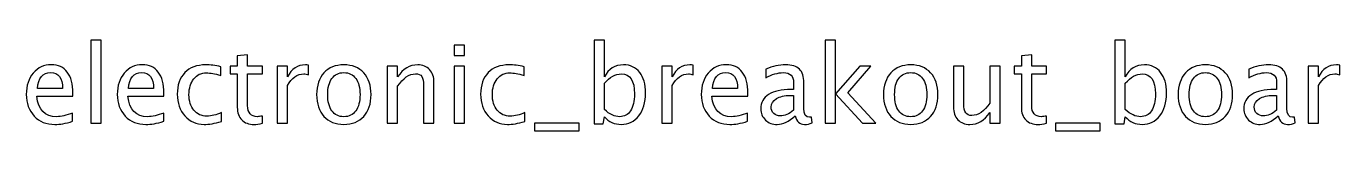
# Model space of a CAD drawing. Header units: centimetres. Extents: x -55 to 43, y -73 to 74.
# Drawn here: x -33.38 to -17.88, y 32.55 to 33.62 of the extents above; entities that cross this region are included whole.
import ezdxf

# ---------------------------------------------------------------- set-up
doc = ezdxf.new("R2010")
doc.units = ezdxf.units.CM
doc.header["$MEASUREMENT"] = 0
doc.layers.add('Layer 1', color=7, linetype='Continuous')

msp = doc.modelspace()

# ---------------------------------------------------------------- linework, layer by layer
at = {"layer": 'Layer 1'}
for points, knots in [([(-32.61898, 32.63997), (-32.61898, 32.63997), (-32.61898, 33.61914), (-32.61898, 33.61914), (-32.61898, 33.61914), (-32.61898, 33.61914), (-32.49706, 33.61914), (-32.49706, 33.61914), (-32.49706, 33.61914), (-32.49706, 33.61914), (-32.49706, 32.63997), (-32.49706, 32.63997), (-32.49706, 32.63997), (-32.49706, 32.63997), (-32.61898, 32.63997), (-32.61898, 32.63997)], [0, 0, 0, 0, 0.2, 0.2, 0.2, 0.2, 0.4, 0.4, 0.4, 0.4, 0.6, 0.6, 0.6, 0.6, 1, 1, 1, 1]), ([(-28.33083, 33.43626), (-28.33083, 33.43626), (-28.33083, 33.55818), (-28.33083, 33.55818), (-28.33083, 33.55818), (-28.33083, 33.55818), (-28.20891, 33.55818), (-28.20891, 33.55818), (-28.20891, 33.55818), (-28.20891, 33.55818), (-28.20891, 33.43626), (-28.20891, 33.43626), (-28.20891, 33.43626), (-28.20891, 33.43626), (-28.33083, 33.43626), (-28.33083, 33.43626)], [0, 0, 0, 0, 0.2, 0.2, 0.2, 0.2, 0.4, 0.4, 0.4, 0.4, 0.6, 0.6, 0.6, 0.6, 1, 1, 1, 1]), ([(-26.67835, 32.63235), (-26.67835, 32.63235), (-26.67835, 33.61914), (-26.67835, 33.61914), (-26.67835, 33.61914), (-26.67835, 33.61914), (-26.55643, 33.61914), (-26.55643, 33.61914), (-26.55643, 33.61914), (-26.55643, 33.61914), (-26.55643, 33.18586), (-26.55643, 33.18586), (-26.55643, 33.18586), (-26.50648, 33.28005), (-26.43133, 33.32704), (-26.33122, 33.32704), (-26.33122, 33.32704), (-26.25015, 33.32704), (-26.18644, 33.29762), (-26.13987, 33.23856), (-26.13987, 33.23856), (-26.0933, 33.17951), (-26.07002, 33.09886), (-26.07002, 32.99663), (-26.07002, 32.99663), (-26.07002, 32.88529), (-26.09648, 32.79533), (-26.14918, 32.72718), (-26.14918, 32.72718), (-26.20189, 32.65881), (-26.27131, 32.62473), (-26.35725, 32.62473), (-26.35725, 32.62473), (-26.43705, 32.62473), (-26.50351, 32.65521), (-26.55643, 32.71638), (-26.55643, 32.71638), (-26.55643, 32.71638), (-26.57125, 32.63235), (-26.57125, 32.63235), (-26.57125, 32.63235), (-26.57125, 32.63235), (-26.67835, 32.63235), (-26.67835, 32.63235)], [0, 0, 0, 0, 0.08333333, 0.08333333, 0.08333333, 0.08333333, 0.16666667, 0.16666667, 0.16666667, 0.16666667, 0.25, 0.25, 0.25, 0.25, 0.33333333, 0.33333333, 0.33333333, 0.33333333, 0.41666667, 0.41666667, 0.41666667, 0.41666667, 0.5, 0.5, 0.5, 0.5, 0.58333333, 0.58333333, 0.58333333, 0.58333333, 0.66666667, 0.66666667, 0.66666667, 0.66666667, 0.75, 0.75, 0.75, 0.75, 0.83333333, 0.83333333, 0.83333333, 0.83333333, 1, 1, 1, 1]), ([(-23.95061, 32.63997), (-23.95061, 32.63997), (-23.95061, 33.61914), (-23.95061, 33.61914), (-23.95061, 33.61914), (-23.95061, 33.61914), (-23.82869, 33.61914), (-23.82869, 33.61914), (-23.82869, 33.61914), (-23.82869, 33.61914), (-23.82869, 32.98647), (-23.82869, 32.98647), (-23.82869, 32.98647), (-23.82869, 32.98647), (-23.54294, 33.31307), (-23.54294, 33.31307), (-23.54294, 33.31307), (-23.54294, 33.31307), (-23.41128, 33.31307), (-23.41128, 33.31307), (-23.41128, 33.31307), (-23.41128, 33.31307), (-23.68433, 32.99896), (-23.68433, 32.99896), (-23.68433, 32.99896), (-23.68433, 32.99896), (-23.35413, 32.63997), (-23.35413, 32.63997), (-23.35413, 32.63997), (-23.35413, 32.63997), (-23.51119, 32.63997), (-23.51119, 32.63997), (-23.51119, 32.63997), (-23.51119, 32.63997), (-23.82869, 32.9852), (-23.82869, 32.9852), (-23.82869, 32.9852), (-23.82869, 32.9852), (-23.82869, 32.63997), (-23.82869, 32.63997), (-23.82869, 32.63997), (-23.82869, 32.63997), (-23.95061, 32.63997), (-23.95061, 32.63997)], [0, 0, 0, 0, 0.08333333, 0.08333333, 0.08333333, 0.08333333, 0.16666667, 0.16666667, 0.16666667, 0.16666667, 0.25, 0.25, 0.25, 0.25, 0.33333333, 0.33333333, 0.33333333, 0.33333333, 0.41666667, 0.41666667, 0.41666667, 0.41666667, 0.5, 0.5, 0.5, 0.5, 0.58333333, 0.58333333, 0.58333333, 0.58333333, 0.66666667, 0.66666667, 0.66666667, 0.66666667, 0.75, 0.75, 0.75, 0.75, 0.83333333, 0.83333333, 0.83333333, 0.83333333, 1, 1, 1, 1]), ([(-20.52986, 32.63235), (-20.52986, 32.63235), (-20.52986, 33.61914), (-20.52986, 33.61914), (-20.52986, 33.61914), (-20.52986, 33.61914), (-20.40794, 33.61914), (-20.40794, 33.61914), (-20.40794, 33.61914), (-20.40794, 33.61914), (-20.40794, 33.18586), (-20.40794, 33.18586), (-20.40794, 33.18586), (-20.35799, 33.28005), (-20.28284, 33.32704), (-20.18273, 33.32704), (-20.18273, 33.32704), (-20.10166, 33.32704), (-20.03795, 33.29762), (-19.99138, 33.23856), (-19.99138, 33.23856), (-19.94481, 33.17951), (-19.92153, 33.09886), (-19.92153, 32.99663), (-19.92153, 32.99663), (-19.92153, 32.88529), (-19.94799, 32.79533), (-20.00069, 32.72718), (-20.00069, 32.72718), (-20.0534, 32.65881), (-20.12282, 32.62473), (-20.20876, 32.62473), (-20.20876, 32.62473), (-20.28856, 32.62473), (-20.35502, 32.65521), (-20.40794, 32.71638), (-20.40794, 32.71638), (-20.40794, 32.71638), (-20.42276, 32.63235), (-20.42276, 32.63235), (-20.42276, 32.63235), (-20.42276, 32.63235), (-20.52986, 32.63235), (-20.52986, 32.63235)], [0, 0, 0, 0, 0.08333333, 0.08333333, 0.08333333, 0.08333333, 0.16666667, 0.16666667, 0.16666667, 0.16666667, 0.25, 0.25, 0.25, 0.25, 0.33333333, 0.33333333, 0.33333333, 0.33333333, 0.41666667, 0.41666667, 0.41666667, 0.41666667, 0.5, 0.5, 0.5, 0.5, 0.58333333, 0.58333333, 0.58333333, 0.58333333, 0.66666667, 0.66666667, 0.66666667, 0.66666667, 0.75, 0.75, 0.75, 0.75, 0.83333333, 0.83333333, 0.83333333, 0.83333333, 1, 1, 1, 1]), ([(-30.59291, 32.64018), (-30.63059, 32.62981), (-30.66339, 32.62473), (-30.69112, 32.62473), (-30.69112, 32.62473), (-30.75335, 32.62473), (-30.80182, 32.64251), (-30.83654, 32.67807), (-30.83654, 32.67807), (-30.87146, 32.71363), (-30.88882, 32.76295), (-30.88882, 32.82624), (-30.88882, 32.82624), (-30.88882, 32.82624), (-30.88882, 33.22163), (-30.88882, 33.22163), (-30.88882, 33.22163), (-30.88882, 33.22163), (-30.97306, 33.22163), (-30.97306, 33.22163), (-30.97306, 33.22163), (-30.97306, 33.22163), (-30.97306, 33.31307), (-30.97306, 33.31307), (-30.97306, 33.31307), (-30.97306, 33.31307), (-30.88882, 33.31307), (-30.88882, 33.31307), (-30.88882, 33.31307), (-30.88882, 33.31307), (-30.88882, 33.43478), (-30.88882, 33.43478), (-30.88882, 33.43478), (-30.88882, 33.43478), (-30.7669, 33.44642), (-30.7669, 33.44642), (-30.7669, 33.44642), (-30.7669, 33.44642), (-30.7669, 33.31307), (-30.7669, 33.31307), (-30.7669, 33.31307), (-30.7669, 33.31307), (-30.59037, 33.31307), (-30.59037, 33.31307), (-30.59037, 33.31307), (-30.59037, 33.31307), (-30.59037, 33.22163), (-30.59037, 33.22163), (-30.59037, 33.22163), (-30.59037, 33.22163), (-30.7669, 33.22163), (-30.7669, 33.22163), (-30.7669, 33.22163), (-30.7669, 33.22163), (-30.7669, 32.84825), (-30.7669, 32.84825), (-30.7669, 32.84825), (-30.7669, 32.7602), (-30.72859, 32.71617), (-30.65218, 32.71617), (-30.65218, 32.71617), (-30.63588, 32.71617), (-30.61619, 32.71892), (-30.59291, 32.72421), (-30.59291, 32.72421), (-30.59291, 32.72421), (-30.59291, 32.64018), (-30.59291, 32.64018)], [0, 0, 0, 0, 0.05555556, 0.05555556, 0.05555556, 0.05555556, 0.11111111, 0.11111111, 0.11111111, 0.11111111, 0.16666667, 0.16666667, 0.16666667, 0.16666667, 0.22222222, 0.22222222, 0.22222222, 0.22222222, 0.27777778, 0.27777778, 0.27777778, 0.27777778, 0.33333333, 0.33333333, 0.33333333, 0.33333333, 0.38888889, 0.38888889, 0.38888889, 0.38888889, 0.44444444, 0.44444444, 0.44444444, 0.44444444, 0.5, 0.5, 0.5, 0.5, 0.55555556, 0.55555556, 0.55555556, 0.55555556, 0.61111111, 0.61111111, 0.61111111, 0.61111111, 0.66666667, 0.66666667, 0.66666667, 0.66666667, 0.72222222, 0.72222222, 0.72222222, 0.72222222, 0.77777778, 0.77777778, 0.77777778, 0.77777778, 0.83333333, 0.83333333, 0.83333333, 0.83333333, 0.88888889, 0.88888889, 0.88888889, 0.88888889, 1, 1, 1, 1]), ([(-21.33885, 32.64018), (-21.37653, 32.62981), (-21.40933, 32.62473), (-21.43706, 32.62473), (-21.43706, 32.62473), (-21.49929, 32.62473), (-21.54776, 32.64251), (-21.58248, 32.67807), (-21.58248, 32.67807), (-21.6174, 32.71363), (-21.63476, 32.76295), (-21.63476, 32.82624), (-21.63476, 32.82624), (-21.63476, 32.82624), (-21.63476, 33.22163), (-21.63476, 33.22163), (-21.63476, 33.22163), (-21.63476, 33.22163), (-21.719, 33.22163), (-21.719, 33.22163), (-21.719, 33.22163), (-21.719, 33.22163), (-21.719, 33.31307), (-21.719, 33.31307), (-21.719, 33.31307), (-21.719, 33.31307), (-21.63476, 33.31307), (-21.63476, 33.31307), (-21.63476, 33.31307), (-21.63476, 33.31307), (-21.63476, 33.43478), (-21.63476, 33.43478), (-21.63476, 33.43478), (-21.63476, 33.43478), (-21.51284, 33.44642), (-21.51284, 33.44642), (-21.51284, 33.44642), (-21.51284, 33.44642), (-21.51284, 33.31307), (-21.51284, 33.31307), (-21.51284, 33.31307), (-21.51284, 33.31307), (-21.33631, 33.31307), (-21.33631, 33.31307), (-21.33631, 33.31307), (-21.33631, 33.31307), (-21.33631, 33.22163), (-21.33631, 33.22163), (-21.33631, 33.22163), (-21.33631, 33.22163), (-21.51284, 33.22163), (-21.51284, 33.22163), (-21.51284, 33.22163), (-21.51284, 33.22163), (-21.51284, 32.84825), (-21.51284, 32.84825), (-21.51284, 32.84825), (-21.51284, 32.7602), (-21.47453, 32.71617), (-21.39812, 32.71617), (-21.39812, 32.71617), (-21.38182, 32.71617), (-21.36213, 32.71892), (-21.33885, 32.72421), (-21.33885, 32.72421), (-21.33885, 32.72421), (-21.33885, 32.64018), (-21.33885, 32.64018)], [0, 0, 0, 0, 0.05555556, 0.05555556, 0.05555556, 0.05555556, 0.11111111, 0.11111111, 0.11111111, 0.11111111, 0.16666667, 0.16666667, 0.16666667, 0.16666667, 0.22222222, 0.22222222, 0.22222222, 0.22222222, 0.27777778, 0.27777778, 0.27777778, 0.27777778, 0.33333333, 0.33333333, 0.33333333, 0.33333333, 0.38888889, 0.38888889, 0.38888889, 0.38888889, 0.44444444, 0.44444444, 0.44444444, 0.44444444, 0.5, 0.5, 0.5, 0.5, 0.55555556, 0.55555556, 0.55555556, 0.55555556, 0.61111111, 0.61111111, 0.61111111, 0.61111111, 0.66666667, 0.66666667, 0.66666667, 0.66666667, 0.72222222, 0.72222222, 0.72222222, 0.72222222, 0.77777778, 0.77777778, 0.77777778, 0.77777778, 0.83333333, 0.83333333, 0.83333333, 0.83333333, 0.88888889, 0.88888889, 0.88888889, 0.88888889, 1, 1, 1, 1]), ([(-32.83255, 32.66156), (-32.91446, 32.63701), (-32.98453, 32.62473), (-33.04295, 32.62473), (-33.04295, 32.62473), (-33.14264, 32.62473), (-33.22371, 32.65775), (-33.28615, 32.72358), (-33.28615, 32.72358), (-33.34859, 32.78941), (-33.37992, 32.87471), (-33.37992, 32.9797), (-33.37992, 32.9797), (-33.37992, 33.08151), (-33.3524, 33.16512), (-33.29716, 33.23052), (-33.29716, 33.23052), (-33.24191, 33.29571), (-33.17122, 33.32831), (-33.08507, 33.32831), (-33.08507, 33.32831), (-33.00358, 33.32831), (-32.9405, 33.29931), (-32.89605, 33.24132), (-32.89605, 33.24132), (-32.8516, 33.18332), (-32.82937, 33.10119), (-32.82937, 32.99472), (-32.82937, 32.99472), (-32.82937, 32.99472), (-32.83001, 32.95747), (-32.83001, 32.95747), (-32.83001, 32.95747), (-32.83001, 32.95747), (-33.25546, 32.95747), (-33.25546, 32.95747), (-33.25546, 32.95747), (-33.23768, 32.7966), (-33.15915, 32.71617), (-33.02009, 32.71617), (-33.02009, 32.71617), (-32.96907, 32.71617), (-32.90663, 32.73056), (-32.83255, 32.75935), (-32.83255, 32.75935), (-32.83255, 32.75935), (-32.83255, 32.66156), (-32.83255, 32.66156)], [0, 0, 0, 0, 0.07692308, 0.07692308, 0.07692308, 0.07692308, 0.15384615, 0.15384615, 0.15384615, 0.15384615, 0.23076923, 0.23076923, 0.23076923, 0.23076923, 0.30769231, 0.30769231, 0.30769231, 0.30769231, 0.38461538, 0.38461538, 0.38461538, 0.38461538, 0.46153846, 0.46153846, 0.46153846, 0.46153846, 0.53846154, 0.53846154, 0.53846154, 0.53846154, 0.61538462, 0.61538462, 0.61538462, 0.61538462, 0.69230769, 0.69230769, 0.69230769, 0.69230769, 0.76923077, 0.76923077, 0.76923077, 0.76923077, 0.84615385, 0.84615385, 0.84615385, 0.84615385, 1, 1, 1, 1]), ([(-33.24911, 33.04891), (-33.24911, 33.04891), (-32.95193, 33.04891), (-32.95193, 33.04891), (-32.95193, 33.04891), (-32.95193, 33.17422), (-32.99871, 33.23687), (-33.09205, 33.23687), (-33.09205, 33.23687), (-33.18603, 33.23687), (-33.23831, 33.17422), (-33.24911, 33.04891)], [0, 0, 0, 0, 0.25, 0.25, 0.25, 0.25, 0.5, 0.5, 0.5, 0.5, 1, 1, 1, 1]), ([(-31.75792, 32.66156), (-31.83983, 32.63701), (-31.9099, 32.62473), (-31.96832, 32.62473), (-31.96832, 32.62473), (-32.06801, 32.62473), (-32.14908, 32.65775), (-32.21152, 32.72358), (-32.21152, 32.72358), (-32.27396, 32.78941), (-32.30529, 32.87471), (-32.30529, 32.9797), (-32.30529, 32.9797), (-32.30529, 33.08151), (-32.27777, 33.16512), (-32.22253, 33.23052), (-32.22253, 33.23052), (-32.16728, 33.29571), (-32.09659, 33.32831), (-32.01044, 33.32831), (-32.01044, 33.32831), (-31.92895, 33.32831), (-31.86587, 33.29931), (-31.82142, 33.24132), (-31.82142, 33.24132), (-31.77697, 33.18332), (-31.75474, 33.10119), (-31.75474, 32.99472), (-31.75474, 32.99472), (-31.75474, 32.99472), (-31.75538, 32.95747), (-31.75538, 32.95747), (-31.75538, 32.95747), (-31.75538, 32.95747), (-32.18083, 32.95747), (-32.18083, 32.95747), (-32.18083, 32.95747), (-32.16305, 32.7966), (-32.08452, 32.71617), (-31.94546, 32.71617), (-31.94546, 32.71617), (-31.89444, 32.71617), (-31.832, 32.73056), (-31.75792, 32.75935), (-31.75792, 32.75935), (-31.75792, 32.75935), (-31.75792, 32.66156), (-31.75792, 32.66156)], [0, 0, 0, 0, 0.07692308, 0.07692308, 0.07692308, 0.07692308, 0.15384615, 0.15384615, 0.15384615, 0.15384615, 0.23076923, 0.23076923, 0.23076923, 0.23076923, 0.30769231, 0.30769231, 0.30769231, 0.30769231, 0.38461538, 0.38461538, 0.38461538, 0.38461538, 0.46153846, 0.46153846, 0.46153846, 0.46153846, 0.53846154, 0.53846154, 0.53846154, 0.53846154, 0.61538462, 0.61538462, 0.61538462, 0.61538462, 0.69230769, 0.69230769, 0.69230769, 0.69230769, 0.76923077, 0.76923077, 0.76923077, 0.76923077, 0.84615385, 0.84615385, 0.84615385, 0.84615385, 1, 1, 1, 1]), ([(-32.17448, 33.04891), (-32.17448, 33.04891), (-31.8773, 33.04891), (-31.8773, 33.04891), (-31.8773, 33.04891), (-31.8773, 33.17422), (-31.92408, 33.23687), (-32.01742, 33.23687), (-32.01742, 33.23687), (-32.1114, 33.23687), (-32.16368, 33.17422), (-32.17448, 33.04891)], [0, 0, 0, 0, 0.25, 0.25, 0.25, 0.25, 0.5, 0.5, 0.5, 0.5, 1, 1, 1, 1]), ([(-31.07699, 32.66029), (-31.15594, 32.63658), (-31.2241, 32.62473), (-31.28146, 32.62473), (-31.28146, 32.62473), (-31.37248, 32.62473), (-31.44783, 32.65839), (-31.50773, 32.72548), (-31.50773, 32.72548), (-31.56763, 32.79279), (-31.59769, 32.87767), (-31.59769, 32.97991), (-31.59769, 32.97991), (-31.59769, 33.08913), (-31.56806, 33.17443), (-31.50879, 33.23539), (-31.50879, 33.23539), (-31.44952, 33.29656), (-31.36676, 33.32704), (-31.2605, 33.32704), (-31.2605, 33.32704), (-31.20822, 33.32704), (-31.14938, 33.31984), (-31.08461, 33.30545), (-31.08461, 33.30545), (-31.08461, 33.30545), (-31.08461, 33.20258), (-31.08461, 33.20258), (-31.08461, 33.20258), (-31.1534, 33.2229), (-31.20949, 33.23306), (-31.25267, 33.23306), (-31.25267, 33.23306), (-31.31533, 33.23306), (-31.36549, 33.20957), (-31.40296, 33.16279), (-31.40296, 33.16279), (-31.44042, 33.11601), (-31.45926, 33.05357), (-31.45926, 32.97567), (-31.45926, 32.97567), (-31.45926, 32.90011), (-31.43979, 32.83915), (-31.40105, 32.79237), (-31.40105, 32.79237), (-31.36232, 32.7458), (-31.31173, 32.72252), (-31.24886, 32.72252), (-31.24886, 32.72252), (-31.19319, 32.72252), (-31.13604, 32.73691), (-31.07699, 32.7657), (-31.07699, 32.7657), (-31.07699, 32.7657), (-31.07699, 32.66029), (-31.07699, 32.66029)], [0, 0, 0, 0, 0.06666667, 0.06666667, 0.06666667, 0.06666667, 0.13333333, 0.13333333, 0.13333333, 0.13333333, 0.2, 0.2, 0.2, 0.2, 0.26666667, 0.26666667, 0.26666667, 0.26666667, 0.33333333, 0.33333333, 0.33333333, 0.33333333, 0.4, 0.4, 0.4, 0.4, 0.46666667, 0.46666667, 0.46666667, 0.46666667, 0.53333333, 0.53333333, 0.53333333, 0.53333333, 0.6, 0.6, 0.6, 0.6, 0.66666667, 0.66666667, 0.66666667, 0.66666667, 0.73333333, 0.73333333, 0.73333333, 0.73333333, 0.8, 0.8, 0.8, 0.8, 0.86666667, 0.86666667, 0.86666667, 0.86666667, 1, 1, 1, 1]), ([(-30.41892, 32.63997), (-30.41892, 32.63997), (-30.41892, 33.31307), (-30.41892, 33.31307), (-30.41892, 33.31307), (-30.41892, 33.31307), (-30.297, 33.31307), (-30.297, 33.31307), (-30.297, 33.31307), (-30.297, 33.31307), (-30.297, 33.18586), (-30.297, 33.18586), (-30.297, 33.18586), (-30.24853, 33.28005), (-30.17825, 33.32704), (-30.08597, 33.32704), (-30.08597, 33.32704), (-30.07348, 33.32704), (-30.06036, 33.32598), (-30.04681, 33.32387), (-30.04681, 33.32387), (-30.04681, 33.32387), (-30.04681, 33.20978), (-30.04681, 33.20978), (-30.04681, 33.20978), (-30.06798, 33.21676), (-30.0866, 33.22036), (-30.10269, 33.22036), (-30.10269, 33.22036), (-30.18016, 33.22036), (-30.24493, 33.17464), (-30.297, 33.08299), (-30.297, 33.08299), (-30.297, 33.08299), (-30.297, 32.63997), (-30.297, 32.63997), (-30.297, 32.63997), (-30.297, 32.63997), (-30.41892, 32.63997), (-30.41892, 32.63997)], [0, 0, 0, 0, 0.09090909, 0.09090909, 0.09090909, 0.09090909, 0.18181818, 0.18181818, 0.18181818, 0.18181818, 0.27272727, 0.27272727, 0.27272727, 0.27272727, 0.36363636, 0.36363636, 0.36363636, 0.36363636, 0.45454545, 0.45454545, 0.45454545, 0.45454545, 0.54545455, 0.54545455, 0.54545455, 0.54545455, 0.63636364, 0.63636364, 0.63636364, 0.63636364, 0.72727273, 0.72727273, 0.72727273, 0.72727273, 0.81818182, 0.81818182, 0.81818182, 0.81818182, 1, 1, 1, 1]), ([(-29.63131, 32.62473), (-29.73016, 32.62473), (-29.80847, 32.65627), (-29.86605, 32.71935), (-29.86605, 32.71935), (-29.92383, 32.78242), (-29.95262, 32.86815), (-29.95262, 32.97631), (-29.95262, 32.97631), (-29.95262, 33.08426), (-29.92383, 33.16977), (-29.86605, 33.23264), (-29.86605, 33.23264), (-29.80847, 33.2955), (-29.73016, 33.32704), (-29.63131, 33.32704), (-29.63131, 33.32704), (-29.53246, 33.32704), (-29.45414, 33.2955), (-29.39657, 33.23264), (-29.39657, 33.23264), (-29.33879, 33.16977), (-29.31, 33.08426), (-29.31, 32.97631), (-29.31, 32.97631), (-29.31, 32.86815), (-29.33879, 32.78242), (-29.39657, 32.71935), (-29.39657, 32.71935), (-29.45414, 32.65627), (-29.53246, 32.62473), (-29.63131, 32.62473)], [0, 0, 0, 0, 0.11111111, 0.11111111, 0.11111111, 0.11111111, 0.22222222, 0.22222222, 0.22222222, 0.22222222, 0.33333333, 0.33333333, 0.33333333, 0.33333333, 0.44444444, 0.44444444, 0.44444444, 0.44444444, 0.55555556, 0.55555556, 0.55555556, 0.55555556, 0.66666667, 0.66666667, 0.66666667, 0.66666667, 0.77777778, 0.77777778, 0.77777778, 0.77777778, 1, 1, 1, 1]), ([(-29.63152, 32.71617), (-29.5712, 32.71617), (-29.52421, 32.73882), (-29.49076, 32.78433), (-29.49076, 32.78433), (-29.45753, 32.82962), (-29.44081, 32.89376), (-29.44081, 32.97631), (-29.44081, 32.97631), (-29.44081, 33.05865), (-29.45753, 33.12257), (-29.49076, 33.16787), (-29.49076, 33.16787), (-29.52421, 33.21295), (-29.5712, 33.2356), (-29.63152, 33.2356), (-29.63152, 33.2356), (-29.69206, 33.2356), (-29.73905, 33.21295), (-29.77207, 33.16787), (-29.77207, 33.16787), (-29.8053, 33.12257), (-29.82181, 33.05865), (-29.82181, 32.97631), (-29.82181, 32.97631), (-29.82181, 32.89376), (-29.8053, 32.82962), (-29.77207, 32.78433), (-29.77207, 32.78433), (-29.73905, 32.73882), (-29.69206, 32.71617), (-29.63152, 32.71617)], [0, 0, 0, 0, 0.11111111, 0.11111111, 0.11111111, 0.11111111, 0.22222222, 0.22222222, 0.22222222, 0.22222222, 0.33333333, 0.33333333, 0.33333333, 0.33333333, 0.44444444, 0.44444444, 0.44444444, 0.44444444, 0.55555556, 0.55555556, 0.55555556, 0.55555556, 0.66666667, 0.66666667, 0.66666667, 0.66666667, 0.77777778, 0.77777778, 0.77777778, 0.77777778, 1, 1, 1, 1]), ([(-29.11908, 32.63997), (-29.11908, 32.63997), (-29.11908, 33.31307), (-29.11908, 33.31307), (-29.11908, 33.31307), (-29.11908, 33.31307), (-28.99716, 33.31307), (-28.99716, 33.31307), (-28.99716, 33.31307), (-28.99716, 33.31307), (-28.99716, 33.18586), (-28.99716, 33.18586), (-28.99716, 33.18586), (-28.9326, 33.28005), (-28.85344, 33.32704), (-28.75988, 33.32704), (-28.75988, 33.32704), (-28.70104, 33.32704), (-28.65426, 33.30863), (-28.61976, 33.27158), (-28.61976, 33.27158), (-28.58526, 33.23475), (-28.5679, 33.18501), (-28.5679, 33.12278), (-28.5679, 33.12278), (-28.5679, 33.12278), (-28.5679, 32.63997), (-28.5679, 32.63997), (-28.5679, 32.63997), (-28.5679, 32.63997), (-28.68982, 32.63997), (-28.68982, 32.63997), (-28.68982, 32.63997), (-28.68982, 32.63997), (-28.68982, 33.08299), (-28.68982, 33.08299), (-28.68982, 33.08299), (-28.68982, 33.13294), (-28.69723, 33.1685), (-28.71183, 33.18967), (-28.71183, 33.18967), (-28.72665, 33.21105), (-28.75099, 33.22163), (-28.78507, 33.22163), (-28.78507, 33.22163), (-28.86, 33.22163), (-28.9307, 33.17274), (-28.99716, 33.07495), (-28.99716, 33.07495), (-28.99716, 33.07495), (-28.99716, 32.63997), (-28.99716, 32.63997), (-28.99716, 32.63997), (-28.99716, 32.63997), (-29.11908, 32.63997), (-29.11908, 32.63997)], [0, 0, 0, 0, 0.06666667, 0.06666667, 0.06666667, 0.06666667, 0.13333333, 0.13333333, 0.13333333, 0.13333333, 0.2, 0.2, 0.2, 0.2, 0.26666667, 0.26666667, 0.26666667, 0.26666667, 0.33333333, 0.33333333, 0.33333333, 0.33333333, 0.4, 0.4, 0.4, 0.4, 0.46666667, 0.46666667, 0.46666667, 0.46666667, 0.53333333, 0.53333333, 0.53333333, 0.53333333, 0.6, 0.6, 0.6, 0.6, 0.66666667, 0.66666667, 0.66666667, 0.66666667, 0.73333333, 0.73333333, 0.73333333, 0.73333333, 0.8, 0.8, 0.8, 0.8, 0.86666667, 0.86666667, 0.86666667, 0.86666667, 1, 1, 1, 1]), ([(-28.33083, 32.63997), (-28.33083, 32.63997), (-28.33083, 33.31307), (-28.33083, 33.31307), (-28.33083, 33.31307), (-28.33083, 33.31307), (-28.20891, 33.31307), (-28.20891, 33.31307), (-28.20891, 33.31307), (-28.20891, 33.31307), (-28.20891, 32.63997), (-28.20891, 32.63997), (-28.20891, 32.63997), (-28.20891, 32.63997), (-28.33083, 32.63997), (-28.33083, 32.63997)], [0, 0, 0, 0, 0.2, 0.2, 0.2, 0.2, 0.4, 0.4, 0.4, 0.4, 0.6, 0.6, 0.6, 0.6, 1, 1, 1, 1]), ([(-27.49644, 32.66029), (-27.57539, 32.63658), (-27.64355, 32.62473), (-27.70091, 32.62473), (-27.70091, 32.62473), (-27.79193, 32.62473), (-27.86728, 32.65839), (-27.92718, 32.72548), (-27.92718, 32.72548), (-27.98708, 32.79279), (-28.01714, 32.87767), (-28.01714, 32.97991), (-28.01714, 32.97991), (-28.01714, 33.08913), (-27.98751, 33.17443), (-27.92824, 33.23539), (-27.92824, 33.23539), (-27.86897, 33.29656), (-27.78621, 33.32704), (-27.67995, 33.32704), (-27.67995, 33.32704), (-27.62767, 33.32704), (-27.56883, 33.31984), (-27.50406, 33.30545), (-27.50406, 33.30545), (-27.50406, 33.30545), (-27.50406, 33.20258), (-27.50406, 33.20258), (-27.50406, 33.20258), (-27.57285, 33.2229), (-27.62894, 33.23306), (-27.67212, 33.23306), (-27.67212, 33.23306), (-27.73478, 33.23306), (-27.78494, 33.20957), (-27.82241, 33.16279), (-27.82241, 33.16279), (-27.85987, 33.11601), (-27.87871, 33.05357), (-27.87871, 32.97567), (-27.87871, 32.97567), (-27.87871, 32.90011), (-27.85924, 32.83915), (-27.8205, 32.79237), (-27.8205, 32.79237), (-27.78177, 32.7458), (-27.73118, 32.72252), (-27.66831, 32.72252), (-27.66831, 32.72252), (-27.61264, 32.72252), (-27.55549, 32.73691), (-27.49644, 32.7657), (-27.49644, 32.7657), (-27.49644, 32.7657), (-27.49644, 32.66029), (-27.49644, 32.66029)], [0, 0, 0, 0, 0.06666667, 0.06666667, 0.06666667, 0.06666667, 0.13333333, 0.13333333, 0.13333333, 0.13333333, 0.2, 0.2, 0.2, 0.2, 0.26666667, 0.26666667, 0.26666667, 0.26666667, 0.33333333, 0.33333333, 0.33333333, 0.33333333, 0.4, 0.4, 0.4, 0.4, 0.46666667, 0.46666667, 0.46666667, 0.46666667, 0.53333333, 0.53333333, 0.53333333, 0.53333333, 0.6, 0.6, 0.6, 0.6, 0.66666667, 0.66666667, 0.66666667, 0.66666667, 0.73333333, 0.73333333, 0.73333333, 0.73333333, 0.8, 0.8, 0.8, 0.8, 0.86666667, 0.86666667, 0.86666667, 0.86666667, 1, 1, 1, 1]), ([(-26.55643, 32.80041), (-26.49356, 32.74432), (-26.43366, 32.71617), (-26.37672, 32.71617), (-26.37672, 32.71617), (-26.32063, 32.71617), (-26.27724, 32.73967), (-26.24676, 32.78644), (-26.24676, 32.78644), (-26.21607, 32.83322), (-26.20083, 32.89905), (-26.20083, 32.98414), (-26.20083, 32.98414), (-26.20083, 33.14162), (-26.2529, 33.22036), (-26.35704, 33.22036), (-26.35704, 33.22036), (-26.4252, 33.22036), (-26.49166, 33.18353), (-26.55643, 33.10966), (-26.55643, 33.10966), (-26.55643, 33.10966), (-26.55643, 32.80041), (-26.55643, 32.80041)], [0, 0, 0, 0, 0.14285714, 0.14285714, 0.14285714, 0.14285714, 0.28571429, 0.28571429, 0.28571429, 0.28571429, 0.42857143, 0.42857143, 0.42857143, 0.42857143, 0.57142857, 0.57142857, 0.57142857, 0.57142857, 0.71428571, 0.71428571, 0.71428571, 0.71428571, 1, 1, 1, 1]), ([(-25.8791, 32.63997), (-25.8791, 32.63997), (-25.8791, 33.31307), (-25.8791, 33.31307), (-25.8791, 33.31307), (-25.8791, 33.31307), (-25.75718, 33.31307), (-25.75718, 33.31307), (-25.75718, 33.31307), (-25.75718, 33.31307), (-25.75718, 33.18586), (-25.75718, 33.18586), (-25.75718, 33.18586), (-25.70871, 33.28005), (-25.63843, 33.32704), (-25.54615, 33.32704), (-25.54615, 33.32704), (-25.53366, 33.32704), (-25.52054, 33.32598), (-25.50699, 33.32387), (-25.50699, 33.32387), (-25.50699, 33.32387), (-25.50699, 33.20978), (-25.50699, 33.20978), (-25.50699, 33.20978), (-25.52816, 33.21676), (-25.54678, 33.22036), (-25.56287, 33.22036), (-25.56287, 33.22036), (-25.64034, 33.22036), (-25.70511, 33.17464), (-25.75718, 33.08299), (-25.75718, 33.08299), (-25.75718, 33.08299), (-25.75718, 32.63997), (-25.75718, 32.63997), (-25.75718, 32.63997), (-25.75718, 32.63997), (-25.8791, 32.63997), (-25.8791, 32.63997)], [0, 0, 0, 0, 0.09090909, 0.09090909, 0.09090909, 0.09090909, 0.18181818, 0.18181818, 0.18181818, 0.18181818, 0.27272727, 0.27272727, 0.27272727, 0.27272727, 0.36363636, 0.36363636, 0.36363636, 0.36363636, 0.45454545, 0.45454545, 0.45454545, 0.45454545, 0.54545455, 0.54545455, 0.54545455, 0.54545455, 0.63636364, 0.63636364, 0.63636364, 0.63636364, 0.72727273, 0.72727273, 0.72727273, 0.72727273, 0.81818182, 0.81818182, 0.81818182, 0.81818182, 1, 1, 1, 1]), ([(-24.86543, 32.66156), (-24.94734, 32.63701), (-25.01741, 32.62473), (-25.07583, 32.62473), (-25.07583, 32.62473), (-25.17552, 32.62473), (-25.25659, 32.65775), (-25.31903, 32.72358), (-25.31903, 32.72358), (-25.38147, 32.78941), (-25.4128, 32.87471), (-25.4128, 32.9797), (-25.4128, 32.9797), (-25.4128, 33.08151), (-25.38528, 33.16512), (-25.33004, 33.23052), (-25.33004, 33.23052), (-25.27479, 33.29571), (-25.2041, 33.32831), (-25.11795, 33.32831), (-25.11795, 33.32831), (-25.03646, 33.32831), (-24.97338, 33.29931), (-24.92893, 33.24132), (-24.92893, 33.24132), (-24.88448, 33.18332), (-24.86225, 33.10119), (-24.86225, 32.99472), (-24.86225, 32.99472), (-24.86225, 32.99472), (-24.86289, 32.95747), (-24.86289, 32.95747), (-24.86289, 32.95747), (-24.86289, 32.95747), (-25.28834, 32.95747), (-25.28834, 32.95747), (-25.28834, 32.95747), (-25.27056, 32.7966), (-25.19203, 32.71617), (-25.05297, 32.71617), (-25.05297, 32.71617), (-25.00195, 32.71617), (-24.93951, 32.73056), (-24.86543, 32.75935), (-24.86543, 32.75935), (-24.86543, 32.75935), (-24.86543, 32.66156), (-24.86543, 32.66156)], [0, 0, 0, 0, 0.07692308, 0.07692308, 0.07692308, 0.07692308, 0.15384615, 0.15384615, 0.15384615, 0.15384615, 0.23076923, 0.23076923, 0.23076923, 0.23076923, 0.30769231, 0.30769231, 0.30769231, 0.30769231, 0.38461538, 0.38461538, 0.38461538, 0.38461538, 0.46153846, 0.46153846, 0.46153846, 0.46153846, 0.53846154, 0.53846154, 0.53846154, 0.53846154, 0.61538462, 0.61538462, 0.61538462, 0.61538462, 0.69230769, 0.69230769, 0.69230769, 0.69230769, 0.76923077, 0.76923077, 0.76923077, 0.76923077, 0.84615385, 0.84615385, 0.84615385, 0.84615385, 1, 1, 1, 1]), ([(-25.28199, 33.04891), (-25.28199, 33.04891), (-24.98481, 33.04891), (-24.98481, 33.04891), (-24.98481, 33.04891), (-24.98481, 33.17422), (-25.03159, 33.23687), (-25.12493, 33.23687), (-25.12493, 33.23687), (-25.21891, 33.23687), (-25.27119, 33.17422), (-25.28199, 33.04891)], [0, 0, 0, 0, 0.25, 0.25, 0.25, 0.25, 0.5, 0.5, 0.5, 0.5, 1, 1, 1, 1]), ([(-24.30494, 32.7257), (-24.37817, 32.65839), (-24.44866, 32.62473), (-24.51639, 32.62473), (-24.51639, 32.62473), (-24.57206, 32.62473), (-24.61842, 32.64209), (-24.65503, 32.67701), (-24.65503, 32.67701), (-24.69186, 32.71194), (-24.71028, 32.75596), (-24.71028, 32.80909), (-24.71028, 32.80909), (-24.71028, 32.88254), (-24.67938, 32.93906), (-24.61757, 32.97843), (-24.61757, 32.97843), (-24.55576, 33.0178), (-24.46707, 33.03748), (-24.3515, 33.03748), (-24.3515, 33.03748), (-24.3515, 33.03748), (-24.32293, 33.03748), (-24.32293, 33.03748), (-24.32293, 33.03748), (-24.32293, 33.03748), (-24.32293, 33.11855), (-24.32293, 33.11855), (-24.32293, 33.11855), (-24.32293, 33.19665), (-24.36357, 33.2356), (-24.44506, 33.2356), (-24.44506, 33.2356), (-24.50814, 33.2356), (-24.57714, 33.2157), (-24.65186, 33.17591), (-24.65186, 33.17591), (-24.65186, 33.17591), (-24.65186, 33.27624), (-24.65186, 33.27624), (-24.65186, 33.27624), (-24.56973, 33.31011), (-24.49226, 33.32704), (-24.41966, 33.32704), (-24.41966, 33.32704), (-24.34494, 33.32704), (-24.2897, 33.31011), (-24.25435, 33.27603), (-24.25435, 33.27603), (-24.21879, 33.24195), (-24.20101, 33.18946), (-24.20101, 33.11855), (-24.20101, 33.11855), (-24.20101, 33.11855), (-24.20101, 32.81438), (-24.20101, 32.81438), (-24.20101, 32.81438), (-24.20101, 32.74475), (-24.17963, 32.70982), (-24.13666, 32.70982), (-24.13666, 32.70982), (-24.13137, 32.70982), (-24.12354, 32.71067), (-24.11317, 32.71236), (-24.11317, 32.71236), (-24.11317, 32.71236), (-24.10449, 32.64463), (-24.10449, 32.64463), (-24.10449, 32.64463), (-24.13222, 32.63129), (-24.1627, 32.62473), (-24.19614, 32.62473), (-24.19614, 32.62473), (-24.25308, 32.62473), (-24.28927, 32.65839), (-24.30494, 32.7257)], [0, 0, 0, 0, 0.05, 0.05, 0.05, 0.05, 0.1, 0.1, 0.1, 0.1, 0.15, 0.15, 0.15, 0.15, 0.2, 0.2, 0.2, 0.2, 0.25, 0.25, 0.25, 0.25, 0.3, 0.3, 0.3, 0.3, 0.35, 0.35, 0.35, 0.35, 0.4, 0.4, 0.4, 0.4, 0.45, 0.45, 0.45, 0.45, 0.5, 0.5, 0.5, 0.5, 0.55, 0.55, 0.55, 0.55, 0.6, 0.6, 0.6, 0.6, 0.65, 0.65, 0.65, 0.65, 0.7, 0.7, 0.7, 0.7, 0.75, 0.75, 0.75, 0.75, 0.8, 0.8, 0.8, 0.8, 0.85, 0.85, 0.85, 0.85, 0.9, 0.9, 0.9, 0.9, 1, 1, 1, 1]), ([(-22.94032, 32.62473), (-23.03917, 32.62473), (-23.11748, 32.65627), (-23.17506, 32.71935), (-23.17506, 32.71935), (-23.23284, 32.78242), (-23.26163, 32.86815), (-23.26163, 32.97631), (-23.26163, 32.97631), (-23.26163, 33.08426), (-23.23284, 33.16977), (-23.17506, 33.23264), (-23.17506, 33.23264), (-23.11748, 33.2955), (-23.03917, 33.32704), (-22.94032, 33.32704), (-22.94032, 33.32704), (-22.84147, 33.32704), (-22.76315, 33.2955), (-22.70558, 33.23264), (-22.70558, 33.23264), (-22.6478, 33.16977), (-22.61901, 33.08426), (-22.61901, 32.97631), (-22.61901, 32.97631), (-22.61901, 32.86815), (-22.6478, 32.78242), (-22.70558, 32.71935), (-22.70558, 32.71935), (-22.76315, 32.65627), (-22.84147, 32.62473), (-22.94032, 32.62473)], [0, 0, 0, 0, 0.11111111, 0.11111111, 0.11111111, 0.11111111, 0.22222222, 0.22222222, 0.22222222, 0.22222222, 0.33333333, 0.33333333, 0.33333333, 0.33333333, 0.44444444, 0.44444444, 0.44444444, 0.44444444, 0.55555556, 0.55555556, 0.55555556, 0.55555556, 0.66666667, 0.66666667, 0.66666667, 0.66666667, 0.77777778, 0.77777778, 0.77777778, 0.77777778, 1, 1, 1, 1]), ([(-22.94053, 32.71617), (-22.88021, 32.71617), (-22.83322, 32.73882), (-22.79977, 32.78433), (-22.79977, 32.78433), (-22.76654, 32.82962), (-22.74982, 32.89376), (-22.74982, 32.97631), (-22.74982, 32.97631), (-22.74982, 33.05865), (-22.76654, 33.12257), (-22.79977, 33.16787), (-22.79977, 33.16787), (-22.83322, 33.21295), (-22.88021, 33.2356), (-22.94053, 33.2356), (-22.94053, 33.2356), (-23.00107, 33.2356), (-23.04806, 33.21295), (-23.08108, 33.16787), (-23.08108, 33.16787), (-23.11431, 33.12257), (-23.13082, 33.05865), (-23.13082, 32.97631), (-23.13082, 32.97631), (-23.13082, 32.89376), (-23.11431, 32.82962), (-23.08108, 32.78433), (-23.08108, 32.78433), (-23.04806, 32.73882), (-23.00107, 32.71617), (-22.94053, 32.71617)], [0, 0, 0, 0, 0.11111111, 0.11111111, 0.11111111, 0.11111111, 0.22222222, 0.22222222, 0.22222222, 0.22222222, 0.33333333, 0.33333333, 0.33333333, 0.33333333, 0.44444444, 0.44444444, 0.44444444, 0.44444444, 0.55555556, 0.55555556, 0.55555556, 0.55555556, 0.66666667, 0.66666667, 0.66666667, 0.66666667, 0.77777778, 0.77777778, 0.77777778, 0.77777778, 1, 1, 1, 1]), ([(-22.00645, 32.63997), (-22.00645, 32.63997), (-22.00645, 32.76655), (-22.00645, 32.76655), (-22.00645, 32.76655), (-22.07143, 32.67193), (-22.15038, 32.62473), (-22.24309, 32.62473), (-22.24309, 32.62473), (-22.30194, 32.62473), (-22.34871, 32.64315), (-22.38343, 32.68019), (-22.38343, 32.68019), (-22.41835, 32.71723), (-22.43571, 32.76697), (-22.43571, 32.82984), (-22.43571, 32.82984), (-22.43571, 32.82984), (-22.43571, 33.31307), (-22.43571, 33.31307), (-22.43571, 33.31307), (-22.43571, 33.31307), (-22.31379, 33.31307), (-22.31379, 33.31307), (-22.31379, 33.31307), (-22.31379, 33.31307), (-22.31379, 32.86963), (-22.31379, 32.86963), (-22.31379, 32.86963), (-22.31379, 32.81904), (-22.30638, 32.78327), (-22.29178, 32.7621), (-22.29178, 32.7621), (-22.27696, 32.74072), (-22.25241, 32.73014), (-22.2179, 32.73014), (-22.2179, 32.73014), (-22.1434, 32.73014), (-22.0727, 32.77904), (-22.00645, 32.87704), (-22.00645, 32.87704), (-22.00645, 32.87704), (-22.00645, 33.31307), (-22.00645, 33.31307), (-22.00645, 33.31307), (-22.00645, 33.31307), (-21.88453, 33.31307), (-21.88453, 33.31307), (-21.88453, 33.31307), (-21.88453, 33.31307), (-21.88453, 32.63997), (-21.88453, 32.63997), (-21.88453, 32.63997), (-21.88453, 32.63997), (-22.00645, 32.63997), (-22.00645, 32.63997)], [0, 0, 0, 0, 0.06666667, 0.06666667, 0.06666667, 0.06666667, 0.13333333, 0.13333333, 0.13333333, 0.13333333, 0.2, 0.2, 0.2, 0.2, 0.26666667, 0.26666667, 0.26666667, 0.26666667, 0.33333333, 0.33333333, 0.33333333, 0.33333333, 0.4, 0.4, 0.4, 0.4, 0.46666667, 0.46666667, 0.46666667, 0.46666667, 0.53333333, 0.53333333, 0.53333333, 0.53333333, 0.6, 0.6, 0.6, 0.6, 0.66666667, 0.66666667, 0.66666667, 0.66666667, 0.73333333, 0.73333333, 0.73333333, 0.73333333, 0.8, 0.8, 0.8, 0.8, 0.86666667, 0.86666667, 0.86666667, 0.86666667, 1, 1, 1, 1]), ([(-20.40794, 32.80041), (-20.34507, 32.74432), (-20.28517, 32.71617), (-20.22823, 32.71617), (-20.22823, 32.71617), (-20.17214, 32.71617), (-20.12875, 32.73967), (-20.09827, 32.78644), (-20.09827, 32.78644), (-20.06758, 32.83322), (-20.05234, 32.89905), (-20.05234, 32.98414), (-20.05234, 32.98414), (-20.05234, 33.14162), (-20.10441, 33.22036), (-20.20855, 33.22036), (-20.20855, 33.22036), (-20.27671, 33.22036), (-20.34317, 33.18353), (-20.40794, 33.10966), (-20.40794, 33.10966), (-20.40794, 33.10966), (-20.40794, 32.80041), (-20.40794, 32.80041)], [0, 0, 0, 0, 0.14285714, 0.14285714, 0.14285714, 0.14285714, 0.28571429, 0.28571429, 0.28571429, 0.28571429, 0.42857143, 0.42857143, 0.42857143, 0.42857143, 0.57142857, 0.57142857, 0.57142857, 0.57142857, 0.71428571, 0.71428571, 0.71428571, 0.71428571, 1, 1, 1, 1]), ([(-19.46264, 32.62473), (-19.56149, 32.62473), (-19.6398, 32.65627), (-19.69738, 32.71935), (-19.69738, 32.71935), (-19.75516, 32.78242), (-19.78395, 32.86815), (-19.78395, 32.97631), (-19.78395, 32.97631), (-19.78395, 33.08426), (-19.75516, 33.16977), (-19.69738, 33.23264), (-19.69738, 33.23264), (-19.6398, 33.2955), (-19.56149, 33.32704), (-19.46264, 33.32704), (-19.46264, 33.32704), (-19.36379, 33.32704), (-19.28547, 33.2955), (-19.2279, 33.23264), (-19.2279, 33.23264), (-19.17012, 33.16977), (-19.14133, 33.08426), (-19.14133, 32.97631), (-19.14133, 32.97631), (-19.14133, 32.86815), (-19.17012, 32.78242), (-19.2279, 32.71935), (-19.2279, 32.71935), (-19.28547, 32.65627), (-19.36379, 32.62473), (-19.46264, 32.62473)], [0, 0, 0, 0, 0.11111111, 0.11111111, 0.11111111, 0.11111111, 0.22222222, 0.22222222, 0.22222222, 0.22222222, 0.33333333, 0.33333333, 0.33333333, 0.33333333, 0.44444444, 0.44444444, 0.44444444, 0.44444444, 0.55555556, 0.55555556, 0.55555556, 0.55555556, 0.66666667, 0.66666667, 0.66666667, 0.66666667, 0.77777778, 0.77777778, 0.77777778, 0.77777778, 1, 1, 1, 1]), ([(-19.46285, 32.71617), (-19.40253, 32.71617), (-19.35554, 32.73882), (-19.32209, 32.78433), (-19.32209, 32.78433), (-19.28886, 32.82962), (-19.27214, 32.89376), (-19.27214, 32.97631), (-19.27214, 32.97631), (-19.27214, 33.05865), (-19.28886, 33.12257), (-19.32209, 33.16787), (-19.32209, 33.16787), (-19.35554, 33.21295), (-19.40253, 33.2356), (-19.46285, 33.2356), (-19.46285, 33.2356), (-19.52339, 33.2356), (-19.57038, 33.21295), (-19.6034, 33.16787), (-19.6034, 33.16787), (-19.63663, 33.12257), (-19.65314, 33.05865), (-19.65314, 32.97631), (-19.65314, 32.97631), (-19.65314, 32.89376), (-19.63663, 32.82962), (-19.6034, 32.78433), (-19.6034, 32.78433), (-19.57038, 32.73882), (-19.52339, 32.71617), (-19.46285, 32.71617)], [0, 0, 0, 0, 0.11111111, 0.11111111, 0.11111111, 0.11111111, 0.22222222, 0.22222222, 0.22222222, 0.22222222, 0.33333333, 0.33333333, 0.33333333, 0.33333333, 0.44444444, 0.44444444, 0.44444444, 0.44444444, 0.55555556, 0.55555556, 0.55555556, 0.55555556, 0.66666667, 0.66666667, 0.66666667, 0.66666667, 0.77777778, 0.77777778, 0.77777778, 0.77777778, 1, 1, 1, 1]), ([(-18.60349, 32.7257), (-18.67672, 32.65839), (-18.74721, 32.62473), (-18.81494, 32.62473), (-18.81494, 32.62473), (-18.87061, 32.62473), (-18.91697, 32.64209), (-18.95358, 32.67701), (-18.95358, 32.67701), (-18.99041, 32.71194), (-19.00883, 32.75596), (-19.00883, 32.80909), (-19.00883, 32.80909), (-19.00883, 32.88254), (-18.97793, 32.93906), (-18.91612, 32.97843), (-18.91612, 32.97843), (-18.85431, 33.0178), (-18.76562, 33.03748), (-18.65005, 33.03748), (-18.65005, 33.03748), (-18.65005, 33.03748), (-18.62148, 33.03748), (-18.62148, 33.03748), (-18.62148, 33.03748), (-18.62148, 33.03748), (-18.62148, 33.11855), (-18.62148, 33.11855), (-18.62148, 33.11855), (-18.62148, 33.19665), (-18.66212, 33.2356), (-18.74361, 33.2356), (-18.74361, 33.2356), (-18.80669, 33.2356), (-18.87569, 33.2157), (-18.95041, 33.17591), (-18.95041, 33.17591), (-18.95041, 33.17591), (-18.95041, 33.27624), (-18.95041, 33.27624), (-18.95041, 33.27624), (-18.86828, 33.31011), (-18.79081, 33.32704), (-18.71821, 33.32704), (-18.71821, 33.32704), (-18.64349, 33.32704), (-18.58825, 33.31011), (-18.5529, 33.27603), (-18.5529, 33.27603), (-18.51734, 33.24195), (-18.49956, 33.18946), (-18.49956, 33.11855), (-18.49956, 33.11855), (-18.49956, 33.11855), (-18.49956, 32.81438), (-18.49956, 32.81438), (-18.49956, 32.81438), (-18.49956, 32.74475), (-18.47818, 32.70982), (-18.43521, 32.70982), (-18.43521, 32.70982), (-18.42992, 32.70982), (-18.42209, 32.71067), (-18.41172, 32.71236), (-18.41172, 32.71236), (-18.41172, 32.71236), (-18.40304, 32.64463), (-18.40304, 32.64463), (-18.40304, 32.64463), (-18.43077, 32.63129), (-18.46125, 32.62473), (-18.49469, 32.62473), (-18.49469, 32.62473), (-18.55163, 32.62473), (-18.58782, 32.65839), (-18.60349, 32.7257)], [0, 0, 0, 0, 0.05, 0.05, 0.05, 0.05, 0.1, 0.1, 0.1, 0.1, 0.15, 0.15, 0.15, 0.15, 0.2, 0.2, 0.2, 0.2, 0.25, 0.25, 0.25, 0.25, 0.3, 0.3, 0.3, 0.3, 0.35, 0.35, 0.35, 0.35, 0.4, 0.4, 0.4, 0.4, 0.45, 0.45, 0.45, 0.45, 0.5, 0.5, 0.5, 0.5, 0.55, 0.55, 0.55, 0.55, 0.6, 0.6, 0.6, 0.6, 0.65, 0.65, 0.65, 0.65, 0.7, 0.7, 0.7, 0.7, 0.75, 0.75, 0.75, 0.75, 0.8, 0.8, 0.8, 0.8, 0.85, 0.85, 0.85, 0.85, 0.9, 0.9, 0.9, 0.9, 1, 1, 1, 1]), ([(-18.24916, 32.63997), (-18.24916, 32.63997), (-18.24916, 33.31307), (-18.24916, 33.31307), (-18.24916, 33.31307), (-18.24916, 33.31307), (-18.12724, 33.31307), (-18.12724, 33.31307), (-18.12724, 33.31307), (-18.12724, 33.31307), (-18.12724, 33.18586), (-18.12724, 33.18586), (-18.12724, 33.18586), (-18.07877, 33.28005), (-18.00849, 33.32704), (-17.91621, 33.32704), (-17.91621, 33.32704), (-17.90372, 33.32704), (-17.8906, 33.32598), (-17.87705, 33.32387), (-17.87705, 33.32387), (-17.87705, 33.32387), (-17.87705, 33.20978), (-17.87705, 33.20978), (-17.87705, 33.20978), (-17.89822, 33.21676), (-17.91684, 33.22036), (-17.93293, 33.22036), (-17.93293, 33.22036), (-18.0104, 33.22036), (-18.07517, 33.17464), (-18.12724, 33.08299), (-18.12724, 33.08299), (-18.12724, 33.08299), (-18.12724, 32.63997), (-18.12724, 32.63997), (-18.12724, 32.63997), (-18.12724, 32.63997), (-18.24916, 32.63997), (-18.24916, 32.63997)], [0, 0, 0, 0, 0.09090909, 0.09090909, 0.09090909, 0.09090909, 0.18181818, 0.18181818, 0.18181818, 0.18181818, 0.27272727, 0.27272727, 0.27272727, 0.27272727, 0.36363636, 0.36363636, 0.36363636, 0.36363636, 0.45454545, 0.45454545, 0.45454545, 0.45454545, 0.54545455, 0.54545455, 0.54545455, 0.54545455, 0.63636364, 0.63636364, 0.63636364, 0.63636364, 0.72727273, 0.72727273, 0.72727273, 0.72727273, 0.81818182, 0.81818182, 0.81818182, 0.81818182, 1, 1, 1, 1]), ([(-24.32293, 32.79216), (-24.32293, 32.79216), (-24.32293, 32.96509), (-24.32293, 32.96509), (-24.32293, 32.96509), (-24.32293, 32.96509), (-24.36209, 32.96636), (-24.36209, 32.96636), (-24.36209, 32.96636), (-24.42982, 32.96636), (-24.48443, 32.95387), (-24.52613, 32.9289), (-24.52613, 32.9289), (-24.56762, 32.90371), (-24.58836, 32.87048), (-24.58836, 32.82899), (-24.58836, 32.82899), (-24.58836, 32.79999), (-24.57799, 32.77544), (-24.55746, 32.75533), (-24.55746, 32.75533), (-24.53671, 32.73522), (-24.51152, 32.72506), (-24.48168, 32.72506), (-24.48168, 32.72506), (-24.43088, 32.72506), (-24.37796, 32.7475), (-24.32293, 32.79216)], [0, 0, 0, 0, 0.125, 0.125, 0.125, 0.125, 0.25, 0.25, 0.25, 0.25, 0.375, 0.375, 0.375, 0.375, 0.5, 0.5, 0.5, 0.5, 0.625, 0.625, 0.625, 0.625, 0.75, 0.75, 0.75, 0.75, 1, 1, 1, 1]), ([(-18.62148, 32.79216), (-18.62148, 32.79216), (-18.62148, 32.96509), (-18.62148, 32.96509), (-18.62148, 32.96509), (-18.62148, 32.96509), (-18.66064, 32.96636), (-18.66064, 32.96636), (-18.66064, 32.96636), (-18.72837, 32.96636), (-18.78298, 32.95387), (-18.82468, 32.9289), (-18.82468, 32.9289), (-18.86617, 32.90371), (-18.88691, 32.87048), (-18.88691, 32.82899), (-18.88691, 32.82899), (-18.88691, 32.79999), (-18.87654, 32.77544), (-18.85601, 32.75533), (-18.85601, 32.75533), (-18.83526, 32.73522), (-18.81007, 32.72506), (-18.78023, 32.72506), (-18.78023, 32.72506), (-18.72943, 32.72506), (-18.67651, 32.7475), (-18.62148, 32.79216)], [0, 0, 0, 0, 0.125, 0.125, 0.125, 0.125, 0.25, 0.25, 0.25, 0.25, 0.375, 0.375, 0.375, 0.375, 0.5, 0.5, 0.5, 0.5, 0.625, 0.625, 0.625, 0.625, 0.75, 0.75, 0.75, 0.75, 1, 1, 1, 1]), ([(-27.38193, 32.54853), (-27.38193, 32.54853), (-27.38193, 32.63997), (-27.38193, 32.63997), (-27.38193, 32.63997), (-27.38193, 32.63997), (-26.85361, 32.63997), (-26.85361, 32.63997), (-26.85361, 32.63997), (-26.85361, 32.63997), (-26.85361, 32.54853), (-26.85361, 32.54853), (-26.85361, 32.54853), (-26.85361, 32.54853), (-27.38193, 32.54853), (-27.38193, 32.54853)], [0, 0, 0, 0, 0.2, 0.2, 0.2, 0.2, 0.4, 0.4, 0.4, 0.4, 0.6, 0.6, 0.6, 0.6, 1, 1, 1, 1]), ([(-21.23344, 32.54853), (-21.23344, 32.54853), (-21.23344, 32.63997), (-21.23344, 32.63997), (-21.23344, 32.63997), (-21.23344, 32.63997), (-20.70512, 32.63997), (-20.70512, 32.63997), (-20.70512, 32.63997), (-20.70512, 32.63997), (-20.70512, 32.54853), (-20.70512, 32.54853), (-20.70512, 32.54853), (-20.70512, 32.54853), (-21.23344, 32.54853), (-21.23344, 32.54853)], [0, 0, 0, 0, 0.2, 0.2, 0.2, 0.2, 0.4, 0.4, 0.4, 0.4, 0.6, 0.6, 0.6, 0.6, 1, 1, 1, 1])]:
    msp.add_open_spline(points, degree=3, knots=knots, dxfattribs=at)

doc.saveas('drawing.dxf')
